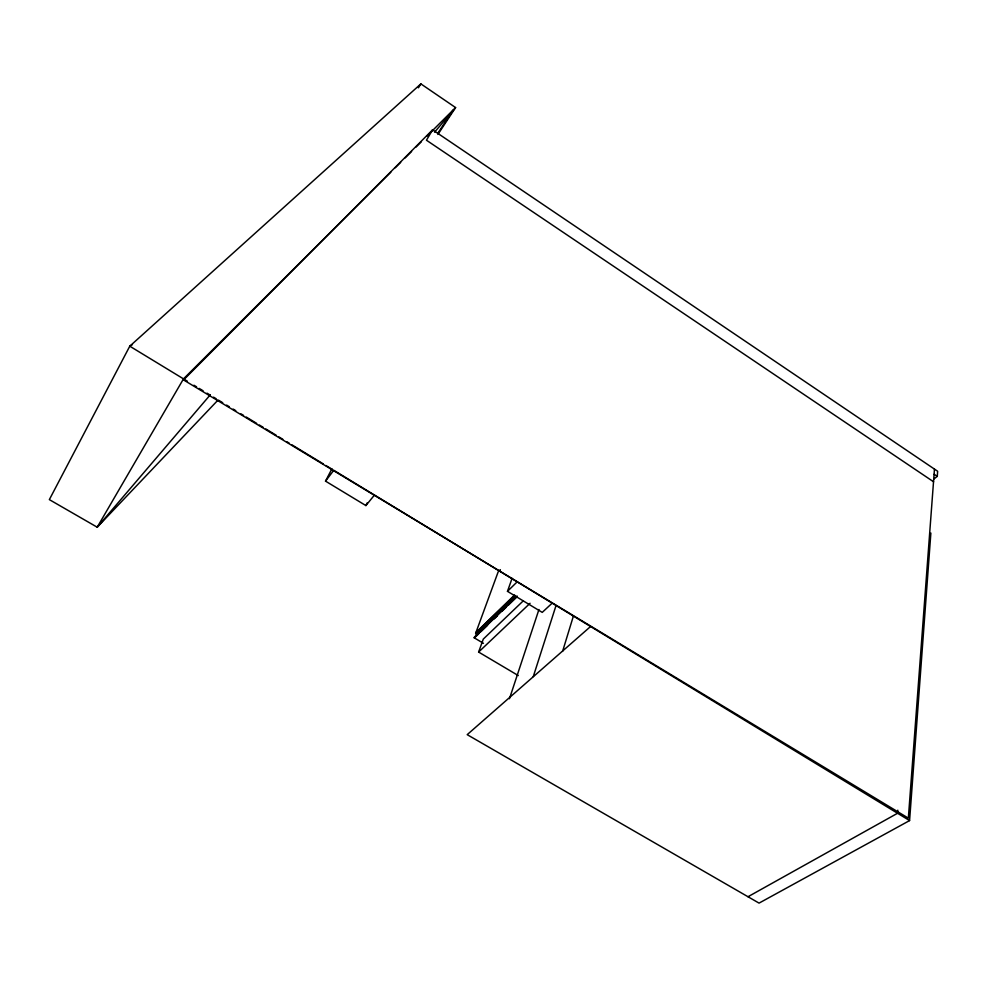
<?xml version="1.0" encoding="UTF-8"?>
<svg xmlns="http://www.w3.org/2000/svg" width="987" height="987" viewBox="0 0 987 987"><rect width="100%" height="100%" fill="white"/><g stroke="black" fill="none" stroke-linecap="round" stroke-linejoin="round"><path stroke-width="1.48" d="M933.64 479.188L937.28 476.376L937.65 471.255L432.577 129.828L183.545 379.933L908.348 818.149L934.467 469.109M590.571 626.511L467.196 734.661L759.052 903.117L909.582 820.579L930.864 533.042M897.8 810.204L897.553 813.263L747.986 896.739M562.578 651.395L573.41 616.024M533.276 676.613L555.829 606.166M509.452 698.734L538.951 609.497M552.177 603.143L542.233 612.384L507.478 591.336L512.105 578.32M518.286 675.564L478.621 652.062L483.297 639.095L523.357 600.762M483.445 643.302L474.192 637.799L474.513 636.96L516.497 596.358M476.857 633.025L475.413 636.985L478.72 633.79M515.411 595.679L476.203 633.666L475.635 633.321L498.176 571.843L500.347 569.659M331.866 468.874L325.525 481.138L365.893 505.578L367.201 502.839M432.577 129.828L426.458 140.228L933.616 481.816M418.426 87.794L420.869 83.883L455.587 107.571L437.907 134.442M437.895 133.146L453.058 110.088M325.525 481.138L333.779 470.281L909.582 820.579M365.893 505.578L374.468 495.042M210.33 394.751L97.219 527.206L49.35 499.619L129.778 346.19L420.869 83.883M434.564 132.184L455.587 107.571L426.865 136.206M217.991 400.093L97.219 527.206L183.496 378.872L390.852 172.12M395.219 167.765L400.673 162.324M405.04 157.969L411.591 151.443M415.959 147.088L421.412 141.647M507.478 591.336L517.163 581.849M475.931 632.494L514.609 594.976M475.635 633.321L514.313 595.803M474.192 637.799L517.299 596.136M480.928 631.655L487.553 625.252M494.166 618.861L497.473 615.666M501.889 611.397L506.294 607.141M508.502 605.006L516.226 597.542M478.621 652.062L530.068 603.267M132.418 344.611L129.778 346.19L187.419 381.253M193.945 385.226L196.561 386.818M199.177 388.409L203.1 390.79M207.023 393.171L209.626 394.763M213.55 397.156L216.165 398.736M218.781 400.327L222.704 402.721M226.615 405.102L229.231 406.693M233.154 409.074L235.77 410.666M240.988 413.849L243.604 415.428M246.219 417.02L256.669 423.386M259.285 424.978L263.208 427.359M265.824 428.95L276.274 435.304M278.889 436.896L282.813 439.289M286.724 441.67L289.339 443.262M291.955 444.853L323.317 463.927M325.932 465.519L332.471 469.491M934.183 474.291L937.28 476.376"/></g></svg>
